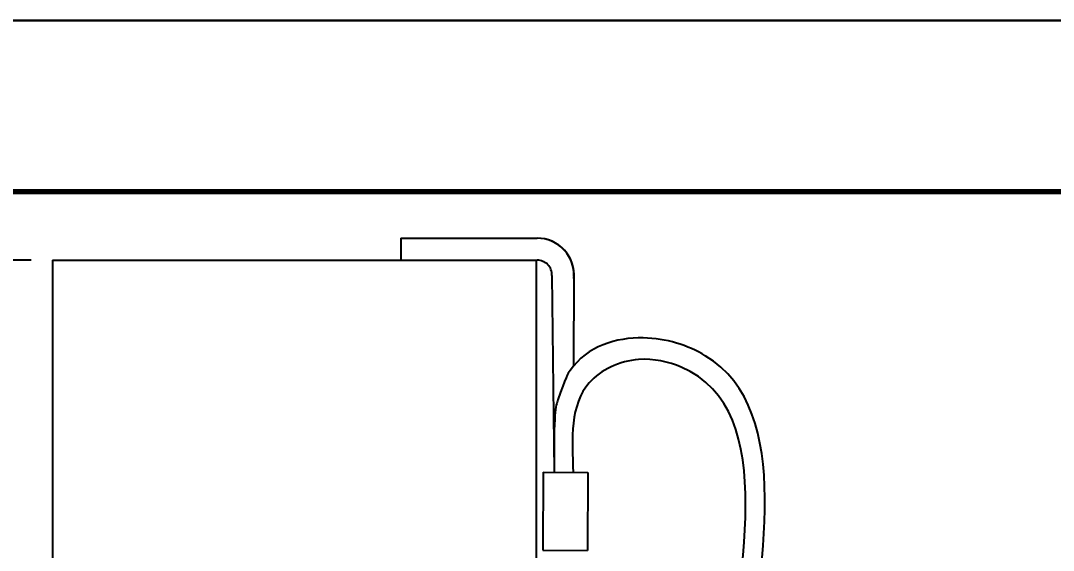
# Model space of a CAD drawing. Header units: millimetres. Extents: x 2174 to 9129, y 1758 to 2055.
# Drawn here: x 6674.91 to 6705.07, y 2039.94 to 2055.4 of the extents above; entities that cross this region are included whole.
import ezdxf

# ---------------------------------------------------------------- set-up
doc = ezdxf.new("R2010")
doc.units = ezdxf.units.MM
doc.layers.add('П', color=7, linetype='Continuous')
doc.layers.add('Чертеж', color=7, linetype='Continuous')
doc.styles.get("Standard").update_dxf_attribs({"font": 'Arial.ttf'})
doc.dimstyles.new('ISO-25', dxfattribs={"dimtxt": 2.5, "dimasz": 2.5, "dimexe": 1.25, "dimexo": 0.625, "dimtad": 1, "dimtxsty": 'Standard', "dimcen": 2.5, "dimadec": 0, "dimazin": 0, "dimtfac": 1, "dimtmove": 0, "dimatfit": 3, "dimfxl": 1, "dimarcsym": 0})

# ---------------------------------------------------------------- blocks, each defined once
blk = doc.blocks.new('*D50')
at = {"color": 0, "lineweight": -2, "transparency": 16777216}
for p, q in [((6675.21, 2048.411), (6659.456, 2048.411)), ((6660.706, 2045.911), (6660.706, 2033.779)), ((6670.755, 2031.279), (6659.456, 2031.279))]:
    blk.add_line(p, q, dxfattribs=at)
at = {"color": 0, "transparency": 16777216}
for points in [[(6660.29, 2045.911), (6661.123, 2045.911), (6660.706, 2048.411)], [(6660.29, 2033.779), (6661.123, 2033.779), (6660.706, 2031.279)]]:
    blk.add_solid(points, dxfattribs=at)
at = {"layer": 'Defpoints', "color": 0, "transparency": 16777216}
for p in [(6675.835, 2048.411), (6660.706, 2031.279), (6671.38, 2031.279)]:
    blk.add_point(p, dxfattribs=at)
at = {"color": 0, "transparency": 16777216, "insert": (6658.81, 2039.845), "char_height": 2.5, "attachment_point": 5, "rotation": 90}
blk.add_mtext('{\\fTimes New Roman|b0|i0|c204|p18;200}', dxfattribs=at)

msp = doc.modelspace()

# ---------------------------------------------------------------- linework, layer by layer
at = {"color": 0, "linetype": 'Continuous'}
for p, q in [((6686.012, 2049.053), (6689.995, 2049.053)), ((6675.835, 2048.411), (6675.835, 2035.022)), ((6675.835, 2048.411), (6689.995, 2048.411)), ((6675.835, 2048.411), (6689.968, 2048.411)), ((6675.835, 2048.411), (6689.968, 2048.411)), ((6689.968, 2048.411), (6689.968, 2037.381))]:
    msp.add_line(p, q, dxfattribs=at)
at = {"color": 0}
for p, q in [((6686.012, 2049.053), (6686.012, 2048.411)), ((6690.423, 2047.967), (6690.489, 2042.24)), ((6691.065, 2047.943), (6691.057, 2045.326)), ((6690.17, 2042.221), (6690.162, 2039.943)), ((6690.17, 2042.221), (6691.471, 2042.216)), ((6691.471, 2042.216), (6691.462, 2039.938)), ((6690.162, 2039.943), (6691.462, 2039.938))]:
    msp.add_line(p, q, dxfattribs=at)
at = {"color": 0, "linetype": 'Continuous'}
for centre, radius, start, end in [((6689.992, 2047.976), 1.077, 354.7187, 89.8487), ((6689.995, 2047.982), 0.428, 357.8967, 90)]:
    msp.add_arc(centre, radius, start, end, dxfattribs=at)
at = {"color": 0}
for radius in [1.071, 1.071, 0.428]:
    msp.add_arc((6689.995, 2047.982), radius, 357.8967, 90, dxfattribs=at)
for points, knots in [([(6696.447, 2023.26), (6696.305, 2023.462), (6695.927, 2024.243), (6696.13, 2028.815), (6695.42, 2034.976), (6697.768, 2044.87), (6693.005, 2046.367), (6691.355, 2045.874), (6690.81, 2044.972), (6690.469, 2043.96), (6690.489, 2042.24)], [5.66269, 5.66269, 5.66269, 5.66269, 6.689468, 9.121444, 20.505011, 32.081003, 34.277614, 36.876236, 37.214023, 37.299332, 37.299332, 37.299332, 37.299332]), ([(6696.121, 2022.887), (6696.022, 2023.026), (6695.382, 2024.103), (6695.602, 2028.466), (6694.69, 2034.779), (6697.315, 2044.655), (6692.843, 2045.67), (6690.924, 2044.79), (6691, 2043.207), (6691.047, 2042.218)], [3.908488, 3.908488, 3.908488, 3.908488, 4.477998, 8.07721, 18.47268, 30.24203, 31.722584, 33.583138, 36.683, 36.683, 36.683, 36.683])]:
    msp.add_open_spline(points, degree=3, knots=knots, dxfattribs=at)
at = {"layer": 'П', "linetype": 'Continuous', "lineweight": 30}
for points in [[(6583.703, 1758.4), (6793.703, 1758.4), (6793.703, 2055.4), (6583.703, 2055.4)], [(6583.703, 2055.4), (6793.703, 2055.4), (6793.703, 1758.4), (6583.703, 1758.4)]]:
    msp.add_lwpolyline(points, close=True, dxfattribs=at)
at = {"layer": 'Чертеж', "linetype": 'Continuous', "lineweight": 70}
msp.add_lwpolyline([(6603.703, 1763.4), (6788.703, 1763.4), (6788.703, 2050.4), (6603.703, 2050.4)], close=True, dxfattribs=at)

# ---------------------------------------------------------------- dimensions: what is measured, and where the dimension line sits
at = {"color": 0}
dim = msp.add_linear_dim(base=(6660.706, 2031.279), p1=(6675.835, 2048.411), p2=(6671.38, 2031.279), angle=90, text='{\\fTimes New Roman|b0|i0|c204|p18;200}', dimstyle='ISO-25', dxfattribs=at)
dim.commit()
dim.dimension.update_dxf_attribs({"geometry": '*D50', "text_midpoint": (6658.81, 2039.845)})

doc.saveas('drawing.dxf')
